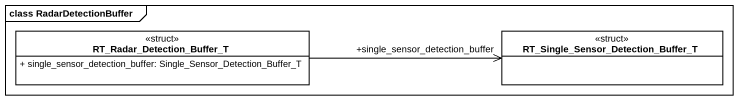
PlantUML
@startuml
mainframe class RadarDetectionBuffer
hide circle
hide empty members
skinparam classAttributeIconSize 0
class RT_Radar_Detection_Buffer_T <<struct>> {
  + single_sensor_detection_buffer: Single_Sensor_Detection_Buffer_T
}
class "RT_Single_Sensor_Detection_Buffer_T" as RT_Single_Sensor_Detection <<struct>>
RT_Radar_Detection_Buffer_T -right-> "+single_sensor_detection_buffer" RT_Single_Sensor_Detection
@enduml
